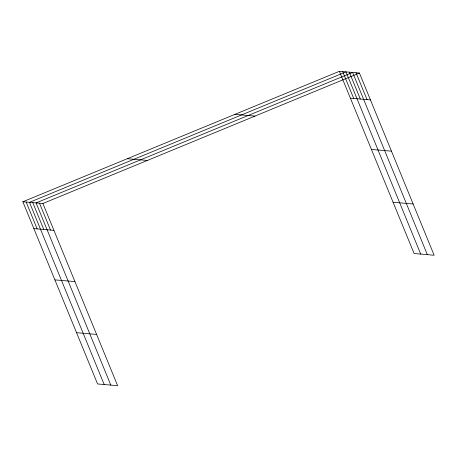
<?xml version="1.0" encoding="UTF-8"?>
<svg xmlns="http://www.w3.org/2000/svg" width="457" height="457" viewBox="0 0 457 457"><rect width="100%" height="100%" fill="white"/><g stroke="black" fill="none" stroke-linecap="round" stroke-linejoin="round"><path stroke-width="0.69" d="M22.85 201.76L42.901 203.491L117.626 385.685L97.575 383.96L22.85 201.76L339.374 71.315L359.425 73.04L434.15 255.24L414.099 253.509L339.374 71.315M42.901 203.491L359.425 73.04M350.393 98.181L370.444 99.906M234.921 114.359L254.972 116.089M371.415 149.439L391.466 151.164M127.303 158.71L147.354 160.441M393.077 202.251L413.128 203.982M33.869 228.626L53.92 230.357M54.891 279.884L74.942 281.615M76.553 332.702L96.604 334.427M356.014 72.749L367.034 99.615M427.335 254.652L352.61 72.452L36.086 202.902L110.811 385.102M349.297 72.166L360.316 99.032M420.714 254.081L345.989 71.88L29.465 202.331L104.19 384.531M342.681 71.595L353.701 98.461M39.491 203.194L50.51 230.06M32.773 202.617L43.792 229.483M26.158 202.045L37.177 228.911"/></g></svg>
